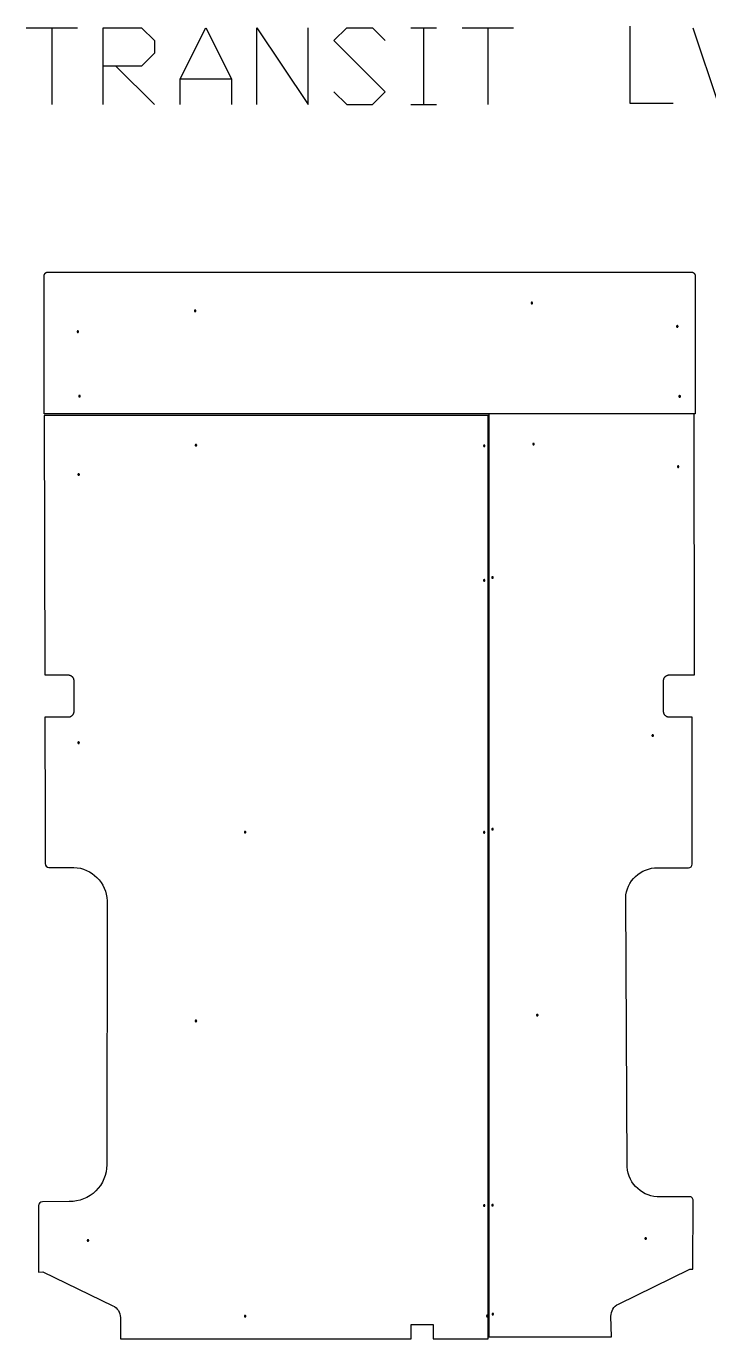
# Model space of a CAD drawing. Extents: x 111 to 5567, y 0 to 6052.
# Drawn here: x 1977 to 3780, y 2113 to 5580 of the extents above; entities that cross this region are included whole.
import ezdxf

# ---------------------------------------------------------------- set-up
doc = ezdxf.new("R2010")
doc.units = 0
doc.layers.add('Default_Layer', color=1, linetype='CONTINUOUS')

msp = doc.modelspace()

# ---------------------------------------------------------------- linework, layer by layer
at = {"layer": 'Default_Layer'}
for points in [[(1976.8, 5576.5), (2112.3, 5576.5)], [(2044.5, 5576.5), (2044.5, 5373.3)], [(2180, 5373.3), (2180, 5576.5), (2281.6, 5576.5), (2315.5, 5542.6), (2315.5, 5508.8), (2281.6, 5474.9), (2180, 5474.9)], [(2383.2, 5373.3), (2383.2, 5441), (2450.9, 5576.5), (2518.7, 5441), (2518.7, 5373.3)], [(2586.4, 5373.3), (2586.4, 5576.5), (2721.9, 5373.3), (2721.9, 5576.5)], [(2789.6, 5407.2), (2823.5, 5373.3), (2891.2, 5373.3), (2925.1, 5407.2), (2789.6, 5542.6), (2823.5, 5576.5), (2891.2, 5576.5), (2925.1, 5542.6)], [(2992.8, 5576.5), (3060.5, 5576.5)], [(3026.7, 5576.5), (3026.7, 5373.3)], [(3128.3, 5576.5), (3263.7, 5576.5)], [(3196, 5576.5), (3196, 5373.3)], [(3571.4, 5580.3), (3571.4, 5377.1), (3685.7, 5377.1)], [(3737.9, 5576.5), (3805.6, 5373.3), (3839.5, 5474.9), (3873.3, 5373.3), (3941.1, 5576.5)], [(2213.9, 5474.9), (2315.5, 5373.3)], [(2383.2, 5441), (2518.7, 5441)], [(2992.8, 5373.3), (3060.5, 5373.3)]]:
    msp.add_lwpolyline(points, dxfattribs=at)
for points in [[(2024.1, 4556.2), (2024.1, 4920.8), (2024.1, 4921.3), (2024.1, 4921.8), (2024.2, 4922.3), (2024.3, 4922.8), (2024.4, 4923.3), (2024.5, 4923.8), (2024.7, 4924.2), (2024.8, 4924.7), (2025, 4925.1), (2025.3, 4925.6), (2025.5, 4926), (2025.8, 4926.4), (2026, 4926.8), (2026.3, 4927.1), (2026.7, 4927.5), (2027, 4927.9), (2027.3, 4928.2), (2027.7, 4928.5), (2028.1, 4928.8), (2028.5, 4929.1), (2028.9, 4929.3), (2029.3, 4929.6), (2029.7, 4929.8), (2030.2, 4930), (2030.6, 4930.2), (2031.1, 4930.3), (2031.6, 4930.5), (2032, 4930.6), (2032.5, 4930.7), (2033, 4930.7), (2033.5, 4930.8), (2034.1, 4930.8), (3734.1, 4930.8), (3734.6, 4930.8), (3735.1, 4930.7), (3735.6, 4930.7), (3736.1, 4930.6), (3736.6, 4930.5), (3737, 4930.3), (3737.5, 4930.2), (3738, 4930), (3738.4, 4929.8), (3738.8, 4929.6), (3739.2, 4929.3), (3739.6, 4929.1), (3740, 4928.8), (3740.4, 4928.5), (3740.8, 4928.2), (3741.1, 4927.9), (3741.5, 4927.5), (3741.8, 4927.1), (3742.1, 4926.8), (3742.4, 4926.4), (3742.6, 4926), (3742.9, 4925.6), (3743.1, 4925.1), (3743.3, 4924.7), (3743.5, 4924.2), (3743.6, 4923.8), (3743.7, 4923.3), (3743.9, 4922.8), (3743.9, 4922.3), (3744, 4921.8), (3744, 4921.3), (3744.1, 4920.8), (3744.1, 4556.2), (2024.1, 4556.2)], [(2421.1, 4828.4), (2421.1, 4828.2), (2421.1, 4828), (2421.2, 4827.8), (2421.3, 4827.6), (2421.3, 4827.5), (2421.4, 4827.3), (2421.6, 4827.1), (2421.7, 4827), (2421.8, 4826.9), (2422, 4826.8), (2422.1, 4826.7), (2422.3, 4826.6), (2422.5, 4826.5), (2422.7, 4826.5), (2422.9, 4826.4), (2423.1, 4826.4), (2423.3, 4826.4), (2423.5, 4826.5), (2423.7, 4826.5), (2423.9, 4826.6), (2424.1, 4826.7), (2424.2, 4826.8), (2424.4, 4826.9), (2424.5, 4827), (2424.6, 4827.1), (2424.8, 4827.3), (2424.9, 4827.5), (2424.9, 4827.6), (2425, 4827.8), (2425.1, 4828), (2425.1, 4828.2), (2425.1, 4828.4), (2425.1, 4828.6), (2425.1, 4828.8), (2425, 4829), (2424.9, 4829.2), (2424.9, 4829.4), (2424.8, 4829.5), (2424.6, 4829.7), (2424.5, 4829.8), (2424.4, 4830), (2424.2, 4830.1), (2424.1, 4830.2), (2423.9, 4830.3), (2423.7, 4830.3), (2423.5, 4830.4), (2423.3, 4830.4), (2423.1, 4830.4), (2422.9, 4830.4), (2422.7, 4830.4), (2422.5, 4830.3), (2422.3, 4830.3), (2422.1, 4830.2), (2422, 4830.1), (2421.8, 4830), (2421.7, 4829.8), (2421.6, 4829.7), (2421.4, 4829.5), (2421.3, 4829.4), (2421.3, 4829.2), (2421.2, 4829), (2421.1, 4828.8), (2421.1, 4828.6), (2421.1, 4828.4)], [(3310.7, 4849.1), (3310.8, 4848.9), (3310.8, 4848.7), (3310.8, 4848.5), (3310.9, 4848.3), (3311, 4848.1), (3311.1, 4848), (3311.2, 4847.8), (3311.3, 4847.7), (3311.5, 4847.5), (3311.6, 4847.4), (3311.8, 4847.3), (3312, 4847.2), (3312.1, 4847.2), (3312.3, 4847.1), (3312.5, 4847.1), (3312.7, 4847.1), (3312.9, 4847.1), (3313.1, 4847.1), (3313.3, 4847.2), (3313.5, 4847.2), (3313.7, 4847.3), (3313.9, 4847.4), (3314, 4847.5), (3314.2, 4847.7), (3314.3, 4847.8), (3314.4, 4848), (3314.5, 4848.1), (3314.6, 4848.3), (3314.7, 4848.5), (3314.7, 4848.7), (3314.7, 4848.9), (3314.7, 4849.1), (3314.7, 4849.3), (3314.7, 4849.5), (3314.7, 4849.7), (3314.6, 4849.9), (3314.5, 4850), (3314.4, 4850.2), (3314.3, 4850.4), (3314.2, 4850.5), (3314, 4850.6), (3313.9, 4850.7), (3313.7, 4850.8), (3313.5, 4850.9), (3313.3, 4851), (3313.1, 4851), (3312.9, 4851.1), (3312.7, 4851.1), (3312.5, 4851.1), (3312.3, 4851), (3312.1, 4851), (3312, 4850.9), (3311.8, 4850.8), (3311.6, 4850.7), (3311.5, 4850.6), (3311.3, 4850.5), (3311.2, 4850.4), (3311.1, 4850.2), (3311, 4850), (3310.9, 4849.9), (3310.8, 4849.7), (3310.8, 4849.5), (3310.8, 4849.3), (3310.7, 4849.1)], [(3694.9, 4787.3), (3694.9, 4787.1), (3694.9, 4786.9), (3695, 4786.8), (3695.1, 4786.6), (3695.1, 4786.4), (3695.2, 4786.2), (3695.4, 4786.1), (3695.5, 4785.9), (3695.6, 4785.8), (3695.8, 4785.7), (3695.9, 4785.6), (3696.1, 4785.5), (3696.3, 4785.4), (3696.5, 4785.4), (3696.7, 4785.4), (3696.9, 4785.3), (3697.1, 4785.4), (3697.3, 4785.4), (3697.5, 4785.4), (3697.7, 4785.5), (3697.9, 4785.6), (3698, 4785.7), (3698.2, 4785.8), (3698.3, 4785.9), (3698.4, 4786.1), (3698.6, 4786.2), (3698.7, 4786.4), (3698.7, 4786.6), (3698.8, 4786.8), (3698.9, 4786.9), (3698.9, 4787.1), (3698.9, 4787.3), (3698.9, 4787.5), (3698.9, 4787.7), (3698.8, 4787.9), (3698.7, 4788.1), (3698.7, 4788.3), (3698.6, 4788.5), (3698.4, 4788.6), (3698.3, 4788.8), (3698.2, 4788.9), (3698, 4789), (3697.9, 4789.1), (3697.7, 4789.2), (3697.5, 4789.3), (3697.3, 4789.3), (3697.1, 4789.3), (3696.9, 4789.3), (3696.7, 4789.3), (3696.5, 4789.3), (3696.3, 4789.3), (3696.1, 4789.2), (3695.9, 4789.1), (3695.8, 4789), (3695.6, 4788.9), (3695.5, 4788.8), (3695.4, 4788.6), (3695.2, 4788.5), (3695.1, 4788.3), (3695.1, 4788.1), (3695, 4787.9), (3694.9, 4787.7), (3694.9, 4787.5), (3694.9, 4787.3)], [(2111.1, 4773.4), (2111.1, 4773.2), (2111.1, 4773), (2111.2, 4772.8), (2111.3, 4772.6), (2111.3, 4772.5), (2111.4, 4772.3), (2111.6, 4772.1), (2111.7, 4772), (2111.8, 4771.9), (2112, 4771.8), (2112.1, 4771.7), (2112.3, 4771.6), (2112.5, 4771.5), (2112.7, 4771.5), (2112.9, 4771.4), (2113.1, 4771.4), (2113.3, 4771.4), (2113.5, 4771.5), (2113.7, 4771.5), (2113.9, 4771.6), (2114.1, 4771.7), (2114.2, 4771.8), (2114.4, 4771.9), (2114.5, 4772), (2114.6, 4772.1), (2114.8, 4772.3), (2114.9, 4772.5), (2114.9, 4772.6), (2115, 4772.8), (2115.1, 4773), (2115.1, 4773.2), (2115.1, 4773.4), (2115.1, 4773.6), (2115.1, 4773.8), (2115, 4774), (2114.9, 4774.2), (2114.9, 4774.4), (2114.8, 4774.5), (2114.6, 4774.7), (2114.5, 4774.8), (2114.4, 4775), (2114.2, 4775.1), (2114.1, 4775.2), (2113.9, 4775.3), (2113.7, 4775.3), (2113.5, 4775.4), (2113.3, 4775.4), (2113.1, 4775.4), (2112.9, 4775.4), (2112.7, 4775.4), (2112.5, 4775.3), (2112.3, 4775.3), (2112.1, 4775.2), (2112, 4775.1), (2111.8, 4775), (2111.7, 4774.8), (2111.6, 4774.7), (2111.4, 4774.5), (2111.3, 4774.4), (2111.3, 4774.2), (2111.2, 4774), (2111.1, 4773.8), (2111.1, 4773.6), (2111.1, 4773.4)], [(2115.5, 4603), (2115.5, 4602.8), (2115.5, 4602.6), (2115.6, 4602.4), (2115.7, 4602.2), (2115.7, 4602.1), (2115.8, 4601.9), (2116, 4601.8), (2116.1, 4601.6), (2116.2, 4601.5), (2116.4, 4601.4), (2116.5, 4601.3), (2116.7, 4601.2), (2116.9, 4601.1), (2117.1, 4601.1), (2117.3, 4601), (2117.5, 4601), (2117.7, 4601), (2117.9, 4601.1), (2118.1, 4601.1), (2118.3, 4601.2), (2118.5, 4601.3), (2118.6, 4601.4), (2118.8, 4601.5), (2118.9, 4601.6), (2119, 4601.8), (2119.2, 4601.9), (2119.3, 4602.1), (2119.3, 4602.2), (2119.4, 4602.4), (2119.5, 4602.6), (2119.5, 4602.8), (2119.5, 4603), (2119.5, 4603.2), (2119.5, 4603.4), (2119.4, 4603.6), (2119.3, 4603.8), (2119.3, 4604), (2119.2, 4604.1), (2119, 4604.3), (2118.9, 4604.4), (2118.8, 4604.6), (2118.6, 4604.7), (2118.5, 4604.8), (2118.3, 4604.9), (2118.1, 4604.9), (2117.9, 4605), (2117.7, 4605), (2117.5, 4605), (2117.3, 4605), (2117.1, 4605), (2116.9, 4604.9), (2116.7, 4604.9), (2116.5, 4604.8), (2116.4, 4604.7), (2116.2, 4604.6), (2116.1, 4604.4), (2116, 4604.3), (2115.8, 4604.1), (2115.7, 4604), (2115.7, 4603.8), (2115.6, 4603.6), (2115.5, 4603.4), (2115.5, 4603.2), (2115.5, 4603)], [(3701.1, 4602.5), (3701.1, 4602.3), (3701.1, 4602.1), (3701.2, 4601.9), (3701.3, 4601.7), (3701.3, 4601.5), (3701.4, 4601.4), (3701.6, 4601.2), (3701.7, 4601.1), (3701.8, 4601), (3702, 4600.8), (3702.2, 4600.7), (3702.3, 4600.7), (3702.5, 4600.6), (3702.7, 4600.5), (3702.9, 4600.5), (3703.1, 4600.5), (3703.3, 4600.5), (3703.5, 4600.5), (3703.7, 4600.6), (3703.9, 4600.7), (3704.1, 4600.7), (3704.2, 4600.8), (3704.4, 4601), (3704.5, 4601.1), (3704.6, 4601.2), (3704.8, 4601.4), (3704.9, 4601.5), (3704.9, 4601.7), (3705, 4601.9), (3705.1, 4602.1), (3705.1, 4602.3), (3705.1, 4602.5), (3705.1, 4602.7), (3705.1, 4602.9), (3705, 4603.1), (3704.9, 4603.3), (3704.9, 4603.5), (3704.8, 4603.6), (3704.6, 4603.8), (3704.5, 4603.9), (3704.4, 4604), (3704.2, 4604.2), (3704.1, 4604.3), (3703.9, 4604.3), (3703.7, 4604.4), (3703.5, 4604.5), (3703.3, 4604.5), (3703.1, 4604.5), (3702.9, 4604.5), (3702.7, 4604.5), (3702.5, 4604.4), (3702.3, 4604.3), (3702.2, 4604.3), (3702, 4604.2), (3701.8, 4604), (3701.7, 4603.9), (3701.6, 4603.8), (3701.4, 4603.6), (3701.3, 4603.5), (3701.3, 4603.3), (3701.2, 4603.1), (3701.1, 4602.9), (3701.1, 4602.7), (3701.1, 4602.5)], [(2423.1, 4473.5), (2423.1, 4473.3), (2423.1, 4473.1), (2423.2, 4472.9), (2423.3, 4472.7), (2423.3, 4472.5), (2423.4, 4472.4), (2423.6, 4472.2), (2423.7, 4472.1), (2423.8, 4471.9), (2424, 4471.8), (2424.1, 4471.7), (2424.3, 4471.6), (2424.5, 4471.6), (2424.7, 4471.5), (2424.9, 4471.5), (2425.1, 4471.5), (2425.3, 4471.5), (2425.5, 4471.5), (2425.7, 4471.6), (2425.9, 4471.6), (2426.1, 4471.7), (2426.2, 4471.8), (2426.4, 4471.9), (2426.5, 4472.1), (2426.6, 4472.2), (2426.8, 4472.4), (2426.9, 4472.5), (2426.9, 4472.7), (2427, 4472.9), (2427.1, 4473.1), (2427.1, 4473.3), (2427.1, 4473.5), (2427.1, 4473.7), (2427.1, 4473.9), (2427, 4474.1), (2426.9, 4474.3), (2426.9, 4474.4), (2426.8, 4474.6), (2426.6, 4474.8), (2426.5, 4474.9), (2426.4, 4475), (2426.2, 4475.1), (2426.1, 4475.2), (2425.9, 4475.3), (2425.7, 4475.4), (2425.5, 4475.4), (2425.3, 4475.5), (2425.1, 4475.5), (2424.9, 4475.5), (2424.7, 4475.4), (2424.5, 4475.4), (2424.3, 4475.3), (2424.1, 4475.2), (2424, 4475.1), (2423.8, 4475), (2423.7, 4474.9), (2423.6, 4474.8), (2423.4, 4474.6), (2423.3, 4474.4), (2423.3, 4474.3), (2423.2, 4474.1), (2423.1, 4473.9), (2423.1, 4473.7), (2423.1, 4473.5)], [(3186.8, 4469.8), (3187, 4469.8), (3187.2, 4469.8), (3187.4, 4469.9), (3187.6, 4470), (3187.8, 4470), (3187.9, 4470.1), (3188.1, 4470.3), (3188.2, 4470.4), (3188.4, 4470.5), (3188.5, 4470.7), (3188.6, 4470.9), (3188.7, 4471), (3188.7, 4471.2), (3188.8, 4471.4), (3188.8, 4471.6), (3188.8, 4471.8), (3188.8, 4472), (3188.8, 4472.2), (3188.7, 4472.4), (3188.7, 4472.6), (3188.6, 4472.8), (3188.5, 4472.9), (3188.4, 4473.1), (3188.2, 4473.2), (3188.1, 4473.3), (3187.9, 4473.5), (3187.8, 4473.6), (3187.6, 4473.6), (3187.4, 4473.7), (3187.2, 4473.8), (3187, 4473.8), (3186.8, 4473.8), (3186.6, 4473.8), (3186.4, 4473.8), (3186.2, 4473.7), (3186, 4473.6), (3185.9, 4473.6), (3185.7, 4473.5), (3185.5, 4473.3), (3185.4, 4473.2), (3185.3, 4473.1), (3185.2, 4472.9), (3185.1, 4472.8), (3185, 4472.6), (3184.9, 4472.4), (3184.8, 4472.2), (3184.8, 4472), (3184.8, 4471.8), (3184.8, 4471.6), (3184.8, 4471.4), (3184.9, 4471.2), (3185, 4471), (3185.1, 4470.9), (3185.2, 4470.7), (3185.3, 4470.5), (3185.4, 4470.4), (3185.5, 4470.3), (3185.7, 4470.1), (3185.9, 4470), (3186, 4470), (3186.2, 4469.9), (3186.4, 4469.8), (3186.6, 4469.8), (3186.8, 4469.8)], [(3315, 4476.5), (3315, 4476.3), (3315, 4476.1), (3315.1, 4475.9), (3315.1, 4475.7), (3315.2, 4475.5), (3315.3, 4475.3), (3315.4, 4475.2), (3315.6, 4475), (3315.7, 4474.9), (3315.9, 4474.8), (3316, 4474.7), (3316.2, 4474.6), (3316.4, 4474.5), (3316.6, 4474.5), (3316.8, 4474.5), (3317, 4474.5), (3317.2, 4474.5), (3317.4, 4474.5), (3317.6, 4474.5), (3317.8, 4474.6), (3317.9, 4474.7), (3318.1, 4474.8), (3318.3, 4474.9), (3318.4, 4475), (3318.5, 4475.2), (3318.6, 4475.3), (3318.7, 4475.5), (3318.8, 4475.7), (3318.9, 4475.9), (3319, 4476.1), (3319, 4476.3), (3319, 4476.5), (3319, 4476.7), (3319, 4476.9), (3318.9, 4477.1), (3318.8, 4477.2), (3318.7, 4477.4), (3318.6, 4477.6), (3318.5, 4477.7), (3318.4, 4477.9), (3318.3, 4478), (3318.1, 4478.1), (3317.9, 4478.2), (3317.8, 4478.3), (3317.6, 4478.4), (3317.4, 4478.4), (3317.2, 4478.4), (3317, 4478.5), (3316.8, 4478.4), (3316.6, 4478.4), (3316.4, 4478.4), (3316.2, 4478.3), (3316, 4478.2), (3315.9, 4478.1), (3315.7, 4478), (3315.6, 4477.9), (3315.4, 4477.7), (3315.3, 4477.6), (3315.2, 4477.4), (3315.1, 4477.2), (3315.1, 4477.1), (3315, 4476.9), (3315, 4476.7), (3315, 4476.5)], [(3699.1, 4414.7), (3699.4, 4414.7), (3699.6, 4414.8), (3699.7, 4414.8), (3699.9, 4414.9), (3700.1, 4415), (3700.3, 4415.1), (3700.4, 4415.2), (3700.6, 4415.3), (3700.7, 4415.5), (3700.8, 4415.6), (3700.9, 4415.8), (3701, 4415.9), (3701.1, 4416.1), (3701.1, 4416.3), (3701.1, 4416.5), (3701.1, 4416.7), (3701.1, 4416.9), (3701.1, 4417.1), (3701.1, 4417.3), (3701, 4417.5), (3700.9, 4417.7), (3700.8, 4417.8), (3700.7, 4418), (3700.6, 4418.1), (3700.4, 4418.3), (3700.3, 4418.4), (3700.1, 4418.5), (3699.9, 4418.6), (3699.7, 4418.6), (3699.6, 4418.7), (3699.4, 4418.7), (3699.1, 4418.7), (3698.9, 4418.7), (3698.7, 4418.7), (3698.6, 4418.6), (3698.4, 4418.6), (3698.2, 4418.5), (3698, 4418.4), (3697.9, 4418.3), (3697.7, 4418.1), (3697.6, 4418), (3697.5, 4417.8), (3697.4, 4417.7), (3697.3, 4417.5), (3697.2, 4417.3), (3697.2, 4417.1), (3697.2, 4416.9), (3697.1, 4416.7), (3697.2, 4416.5), (3697.2, 4416.3), (3697.2, 4416.1), (3697.3, 4415.9), (3697.4, 4415.8), (3697.5, 4415.6), (3697.6, 4415.5), (3697.7, 4415.3), (3697.9, 4415.2), (3698, 4415.1), (3698.2, 4415), (3698.4, 4414.9), (3698.6, 4414.8), (3698.7, 4414.8), (3698.9, 4414.7), (3699.1, 4414.7)], [(2113.1, 4396), (2113.1, 4395.8), (2113.1, 4395.6), (2113.2, 4395.4), (2113.3, 4395.2), (2113.3, 4395.1), (2113.4, 4394.9), (2113.6, 4394.8), (2113.7, 4394.6), (2113.8, 4394.5), (2114, 4394.4), (2114.1, 4394.3), (2114.3, 4394.2), (2114.5, 4394.1), (2114.7, 4394.1), (2114.9, 4394), (2115.1, 4394), (2115.3, 4394), (2115.5, 4394.1), (2115.7, 4394.1), (2115.9, 4394.2), (2116.1, 4394.3), (2116.2, 4394.4), (2116.4, 4394.5), (2116.5, 4394.6), (2116.6, 4394.8), (2116.8, 4394.9), (2116.9, 4395.1), (2116.9, 4395.2), (2117, 4395.4), (2117.1, 4395.6), (2117.1, 4395.8), (2117.1, 4396), (2117.1, 4396.2), (2117.1, 4396.4), (2117, 4396.6), (2116.9, 4396.8), (2116.9, 4397), (2116.8, 4397.1), (2116.6, 4397.3), (2116.5, 4397.4), (2116.4, 4397.6), (2116.2, 4397.7), (2116.1, 4397.8), (2115.9, 4397.9), (2115.7, 4397.9), (2115.5, 4398), (2115.3, 4398), (2115.1, 4398), (2114.9, 4398), (2114.7, 4398), (2114.5, 4397.9), (2114.3, 4397.9), (2114.1, 4397.8), (2114, 4397.7), (2113.8, 4397.6), (2113.7, 4397.4), (2113.6, 4397.3), (2113.4, 4397.1), (2113.3, 4397), (2113.3, 4396.8), (2113.2, 4396.6), (2113.1, 4396.4), (2113.1, 4396.2), (2113.1, 4396)], [(3184.8, 4116.3), (3184.8, 4116.1), (3184.8, 4115.9), (3184.9, 4115.7), (3185, 4115.5), (3185, 4115.4), (3185.1, 4115.2), (3185.3, 4115), (3185.4, 4114.9), (3185.5, 4114.8), (3185.7, 4114.7), (3185.8, 4114.6), (3186, 4114.5), (3186.2, 4114.4), (3186.4, 4114.4), (3186.6, 4114.3), (3186.8, 4114.3), (3187, 4114.3), (3187.2, 4114.4), (3187.4, 4114.4), (3187.6, 4114.5), (3187.8, 4114.6), (3187.9, 4114.7), (3188.1, 4114.8), (3188.2, 4114.9), (3188.3, 4115), (3188.5, 4115.2), (3188.6, 4115.4), (3188.6, 4115.5), (3188.7, 4115.7), (3188.8, 4115.9), (3188.8, 4116.1), (3188.8, 4116.3), (3188.8, 4116.5), (3188.8, 4116.7), (3188.7, 4116.9), (3188.6, 4117.1), (3188.6, 4117.3), (3188.5, 4117.4), (3188.3, 4117.6), (3188.2, 4117.7), (3188.1, 4117.9), (3187.9, 4118), (3187.8, 4118.1), (3187.6, 4118.2), (3187.4, 4118.2), (3187.2, 4118.3), (3187, 4118.3), (3186.8, 4118.3), (3186.6, 4118.3), (3186.4, 4118.3), (3186.2, 4118.2), (3186, 4118.2), (3185.8, 4118.1), (3185.7, 4118), (3185.5, 4117.9), (3185.4, 4117.7), (3185.3, 4117.6), (3185.1, 4117.4), (3185, 4117.3), (3185, 4117.1), (3184.9, 4116.9), (3184.8, 4116.7), (3184.8, 4116.5), (3184.8, 4116.3)], [(3206.7, 4124), (3206.7, 4123.8), (3206.7, 4123.6), (3206.8, 4123.4), (3206.8, 4123.2), (3206.9, 4123.1), (3207, 4122.9), (3207.1, 4122.7), (3207.3, 4122.6), (3207.4, 4122.5), (3207.6, 4122.4), (3207.7, 4122.3), (3207.9, 4122.2), (3208.1, 4122.1), (3208.3, 4122.1), (3208.5, 4122), (3208.7, 4122), (3208.9, 4122), (3209.1, 4122.1), (3209.3, 4122.1), (3209.5, 4122.2), (3209.6, 4122.3), (3209.8, 4122.4), (3210, 4122.5), (3210.1, 4122.6), (3210.2, 4122.7), (3210.3, 4122.9), (3210.4, 4123.1), (3210.5, 4123.2), (3210.6, 4123.4), (3210.6, 4123.6), (3210.7, 4123.8), (3210.7, 4124), (3210.7, 4124.2), (3210.6, 4124.4), (3210.6, 4124.6), (3210.5, 4124.8), (3210.4, 4125), (3210.3, 4125.1), (3210.2, 4125.3), (3210.1, 4125.4), (3210, 4125.6), (3209.8, 4125.7), (3209.6, 4125.8), (3209.5, 4125.9), (3209.3, 4125.9), (3209.1, 4126), (3208.9, 4126), (3208.7, 4126), (3208.5, 4126), (3208.3, 4126), (3208.1, 4125.9), (3207.9, 4125.9), (3207.7, 4125.8), (3207.6, 4125.7), (3207.4, 4125.6), (3207.3, 4125.4), (3207.1, 4125.3), (3207, 4125.1), (3206.9, 4125), (3206.8, 4124.8), (3206.8, 4124.6), (3206.7, 4124.4), (3206.7, 4124.2), (3206.7, 4124)], [(2113.1, 3687.5), (2113.1, 3687.2), (2113.1, 3687), (2113.2, 3686.9), (2113.3, 3686.7), (2113.3, 3686.5), (2113.4, 3686.3), (2113.6, 3686.2), (2113.7, 3686), (2113.8, 3685.9), (2114, 3685.8), (2114.1, 3685.7), (2114.3, 3685.6), (2114.5, 3685.5), (2114.7, 3685.5), (2114.9, 3685.5), (2115.1, 3685.5), (2115.3, 3685.5), (2115.5, 3685.5), (2115.7, 3685.5), (2115.9, 3685.6), (2116.1, 3685.7), (2116.2, 3685.8), (2116.4, 3685.9), (2116.5, 3686), (2116.6, 3686.2), (2116.8, 3686.3), (2116.9, 3686.5), (2116.9, 3686.7), (2117, 3686.9), (2117.1, 3687), (2117.1, 3687.2), (2117.1, 3687.5), (2117.1, 3687.7), (2117.1, 3687.9), (2117, 3688), (2116.9, 3688.2), (2116.9, 3688.4), (2116.8, 3688.6), (2116.6, 3688.7), (2116.5, 3688.9), (2116.4, 3689), (2116.2, 3689.1), (2116.1, 3689.2), (2115.9, 3689.3), (2115.7, 3689.4), (2115.5, 3689.4), (2115.3, 3689.4), (2115.1, 3689.5), (2114.9, 3689.4), (2114.7, 3689.4), (2114.5, 3689.4), (2114.3, 3689.3), (2114.1, 3689.2), (2114, 3689.1), (2113.8, 3689), (2113.7, 3688.9), (2113.6, 3688.7), (2113.4, 3688.6), (2113.3, 3688.4), (2113.3, 3688.2), (2113.2, 3688), (2113.1, 3687.9), (2113.1, 3687.7), (2113.1, 3687.5)], [(3630, 3706.5), (3630, 3706.3), (3630, 3706.1), (3630.1, 3705.9), (3630.1, 3705.7), (3630.2, 3705.5), (3630.3, 3705.3), (3630.4, 3705.2), (3630.6, 3705), (3630.7, 3704.9), (3630.9, 3704.8), (3631, 3704.7), (3631.2, 3704.6), (3631.4, 3704.5), (3631.6, 3704.5), (3631.8, 3704.5), (3632, 3704.5), (3632.2, 3704.5), (3632.4, 3704.5), (3632.6, 3704.5), (3632.8, 3704.6), (3632.9, 3704.7), (3633.1, 3704.8), (3633.3, 3704.9), (3633.4, 3705), (3633.5, 3705.2), (3633.6, 3705.3), (3633.7, 3705.5), (3633.8, 3705.7), (3633.9, 3705.9), (3634, 3706.1), (3634, 3706.3), (3634, 3706.5), (3634, 3706.7), (3634, 3706.9), (3633.9, 3707.1), (3633.8, 3707.2), (3633.7, 3707.4), (3633.6, 3707.6), (3633.5, 3707.7), (3633.4, 3707.9), (3633.3, 3708), (3633.1, 3708.1), (3632.9, 3708.2), (3632.8, 3708.3), (3632.6, 3708.4), (3632.4, 3708.4), (3632.2, 3708.4), (3632, 3708.5), (3631.8, 3708.4), (3631.6, 3708.4), (3631.4, 3708.4), (3631.2, 3708.3), (3631, 3708.2), (3630.9, 3708.1), (3630.7, 3708), (3630.6, 3707.9), (3630.4, 3707.7), (3630.3, 3707.6), (3630.2, 3707.4), (3630.1, 3707.2), (3630.1, 3707.1), (3630, 3706.9), (3630, 3706.7), (3630, 3706.5)], [(2553, 3451.1), (2553, 3450.9), (2553.1, 3450.7), (2553.1, 3450.5), (2553.2, 3450.3), (2553.3, 3450.2), (2553.4, 3450), (2553.5, 3449.9), (2553.6, 3449.7), (2553.7, 3449.6), (2553.9, 3449.5), (2554.1, 3449.4), (2554.2, 3449.3), (2554.4, 3449.2), (2554.6, 3449.2), (2554.8, 3449.1), (2555, 3449.1), (2555.2, 3449.1), (2555.4, 3449.2), (2555.6, 3449.2), (2555.8, 3449.3), (2556, 3449.4), (2556.1, 3449.5), (2556.3, 3449.6), (2556.4, 3449.7), (2556.6, 3449.9), (2556.7, 3450), (2556.8, 3450.2), (2556.9, 3450.3), (2556.9, 3450.5), (2557, 3450.7), (2557, 3450.9), (2557, 3451.1), (2557, 3451.3), (2557, 3451.5), (2556.9, 3451.7), (2556.9, 3451.9), (2556.8, 3452.1), (2556.7, 3452.2), (2556.6, 3452.4), (2556.4, 3452.5), (2556.3, 3452.7), (2556.1, 3452.8), (2556, 3452.9), (2555.8, 3453), (2555.6, 3453), (2555.4, 3453.1), (2555.2, 3453.1), (2555, 3453.1), (2554.8, 3453.1), (2554.6, 3453.1), (2554.4, 3453), (2554.2, 3453), (2554.1, 3452.9), (2553.9, 3452.8), (2553.7, 3452.7), (2553.6, 3452.5), (2553.5, 3452.4), (2553.4, 3452.2), (2553.3, 3452.1), (2553.2, 3451.9), (2553.1, 3451.7), (2553.1, 3451.5), (2553, 3451.3), (2553, 3451.1)], [(3184.8, 3450.8), (3184.8, 3450.6), (3184.8, 3450.4), (3184.9, 3450.2), (3185, 3450), (3185, 3449.8), (3185.1, 3449.6), (3185.3, 3449.5), (3185.4, 3449.3), (3185.5, 3449.2), (3185.7, 3449.1), (3185.8, 3449), (3186, 3448.9), (3186.2, 3448.8), (3186.4, 3448.8), (3186.6, 3448.8), (3186.8, 3448.8), (3187, 3448.8), (3187.2, 3448.8), (3187.4, 3448.8), (3187.6, 3448.9), (3187.8, 3449), (3187.9, 3449.1), (3188.1, 3449.2), (3188.2, 3449.3), (3188.3, 3449.5), (3188.5, 3449.6), (3188.6, 3449.8), (3188.6, 3450), (3188.7, 3450.2), (3188.8, 3450.4), (3188.8, 3450.6), (3188.8, 3450.8), (3188.8, 3451), (3188.8, 3451.2), (3188.7, 3451.4), (3188.6, 3451.5), (3188.6, 3451.7), (3188.5, 3451.9), (3188.3, 3452), (3188.2, 3452.2), (3188.1, 3452.3), (3187.9, 3452.4), (3187.8, 3452.5), (3187.6, 3452.6), (3187.4, 3452.7), (3187.2, 3452.7), (3187, 3452.7), (3186.8, 3452.8), (3186.6, 3452.7), (3186.4, 3452.7), (3186.2, 3452.7), (3186, 3452.6), (3185.8, 3452.5), (3185.7, 3452.4), (3185.5, 3452.3), (3185.4, 3452.2), (3185.3, 3452), (3185.1, 3451.9), (3185, 3451.7), (3185, 3451.5), (3184.9, 3451.4), (3184.8, 3451.2), (3184.8, 3451), (3184.8, 3450.8)], [(3206.7, 3459), (3206.7, 3458.8), (3206.7, 3458.6), (3206.8, 3458.4), (3206.8, 3458.2), (3206.9, 3458.1), (3207, 3457.9), (3207.1, 3457.7), (3207.3, 3457.6), (3207.4, 3457.5), (3207.6, 3457.4), (3207.7, 3457.3), (3207.9, 3457.2), (3208.1, 3457.1), (3208.3, 3457.1), (3208.5, 3457), (3208.7, 3457), (3208.9, 3457), (3209.1, 3457.1), (3209.3, 3457.1), (3209.5, 3457.2), (3209.6, 3457.3), (3209.8, 3457.4), (3210, 3457.5), (3210.1, 3457.6), (3210.2, 3457.7), (3210.3, 3457.9), (3210.4, 3458.1), (3210.5, 3458.2), (3210.6, 3458.4), (3210.6, 3458.6), (3210.7, 3458.8), (3210.7, 3459), (3210.7, 3459.2), (3210.6, 3459.4), (3210.6, 3459.6), (3210.5, 3459.8), (3210.4, 3460), (3210.3, 3460.1), (3210.2, 3460.3), (3210.1, 3460.4), (3210, 3460.6), (3209.8, 3460.7), (3209.6, 3460.8), (3209.5, 3460.9), (3209.3, 3460.9), (3209.1, 3461), (3208.9, 3461), (3208.7, 3461), (3208.5, 3461), (3208.3, 3461), (3208.1, 3460.9), (3207.9, 3460.9), (3207.7, 3460.8), (3207.6, 3460.7), (3207.4, 3460.6), (3207.3, 3460.4), (3207.1, 3460.3), (3207, 3460.1), (3206.9, 3460), (3206.8, 3459.8), (3206.8, 3459.6), (3206.7, 3459.4), (3206.7, 3459.2), (3206.7, 3459)], [(2423.1, 2952.5), (2423.1, 2952.2), (2423.1, 2952), (2423.2, 2951.9), (2423.3, 2951.7), (2423.3, 2951.5), (2423.4, 2951.3), (2423.6, 2951.2), (2423.7, 2951), (2423.8, 2950.9), (2424, 2950.8), (2424.1, 2950.7), (2424.3, 2950.6), (2424.5, 2950.5), (2424.7, 2950.5), (2424.9, 2950.5), (2425.1, 2950.5), (2425.3, 2950.5), (2425.5, 2950.5), (2425.7, 2950.5), (2425.9, 2950.6), (2426.1, 2950.7), (2426.2, 2950.8), (2426.4, 2950.9), (2426.5, 2951), (2426.6, 2951.2), (2426.8, 2951.3), (2426.9, 2951.5), (2426.9, 2951.7), (2427, 2951.9), (2427.1, 2952), (2427.1, 2952.2), (2427.1, 2952.5), (2427.1, 2952.7), (2427.1, 2952.9), (2427, 2953), (2426.9, 2953.2), (2426.9, 2953.4), (2426.8, 2953.6), (2426.6, 2953.7), (2426.5, 2953.9), (2426.4, 2954), (2426.2, 2954.1), (2426.1, 2954.2), (2425.9, 2954.3), (2425.7, 2954.4), (2425.5, 2954.4), (2425.3, 2954.4), (2425.1, 2954.5), (2424.9, 2954.4), (2424.7, 2954.4), (2424.5, 2954.4), (2424.3, 2954.3), (2424.1, 2954.2), (2424, 2954.1), (2423.8, 2954), (2423.7, 2953.9), (2423.6, 2953.7), (2423.4, 2953.6), (2423.3, 2953.4), (2423.3, 2953.2), (2423.2, 2953), (2423.1, 2952.9), (2423.1, 2952.7), (2423.1, 2952.5)], [(3325, 2967.9), (3325, 2967.7), (3325, 2967.5), (3325.1, 2967.3), (3325.1, 2967.1), (3325.2, 2966.9), (3325.3, 2966.8), (3325.4, 2966.6), (3325.6, 2966.5), (3325.7, 2966.3), (3325.9, 2966.2), (3326, 2966.1), (3326.2, 2966), (3326.4, 2966), (3326.6, 2965.9), (3326.8, 2965.9), (3327, 2965.9), (3327.2, 2965.9), (3327.4, 2965.9), (3327.6, 2966), (3327.8, 2966), (3327.9, 2966.1), (3328.1, 2966.2), (3328.3, 2966.3), (3328.4, 2966.5), (3328.5, 2966.6), (3328.6, 2966.8), (3328.7, 2966.9), (3328.8, 2967.1), (3328.9, 2967.3), (3329, 2967.5), (3329, 2967.7), (3329, 2967.9), (3329, 2968.1), (3329, 2968.3), (3328.9, 2968.5), (3328.8, 2968.7), (3328.7, 2968.8), (3328.6, 2969), (3328.5, 2969.2), (3328.4, 2969.3), (3328.3, 2969.4), (3328.1, 2969.5), (3327.9, 2969.6), (3327.8, 2969.7), (3327.6, 2969.8), (3327.4, 2969.8), (3327.2, 2969.9), (3327, 2969.9), (3326.8, 2969.9), (3326.6, 2969.8), (3326.4, 2969.8), (3326.2, 2969.7), (3326, 2969.6), (3325.9, 2969.5), (3325.7, 2969.4), (3325.6, 2969.3), (3325.4, 2969.2), (3325.3, 2969), (3325.2, 2968.8), (3325.1, 2968.7), (3325.1, 2968.5), (3325, 2968.3), (3325, 2968.1), (3325, 2967.9)], [(3184.8, 2464.7), (3184.8, 2464.5), (3184.8, 2464.3), (3184.9, 2464.1), (3185, 2463.9), (3185, 2463.8), (3185.1, 2463.6), (3185.3, 2463.4), (3185.4, 2463.3), (3185.5, 2463.2), (3185.7, 2463.1), (3185.8, 2463), (3186, 2462.9), (3186.2, 2462.8), (3186.4, 2462.8), (3186.6, 2462.7), (3186.8, 2462.7), (3187, 2462.7), (3187.2, 2462.8), (3187.4, 2462.8), (3187.6, 2462.9), (3187.8, 2463), (3187.9, 2463.1), (3188.1, 2463.2), (3188.2, 2463.3), (3188.3, 2463.4), (3188.5, 2463.6), (3188.6, 2463.8), (3188.6, 2463.9), (3188.7, 2464.1), (3188.8, 2464.3), (3188.8, 2464.5), (3188.8, 2464.7), (3188.8, 2464.9), (3188.8, 2465.1), (3188.7, 2465.3), (3188.6, 2465.5), (3188.6, 2465.7), (3188.5, 2465.8), (3188.3, 2466), (3188.2, 2466.1), (3188.1, 2466.3), (3187.9, 2466.4), (3187.8, 2466.5), (3187.6, 2466.6), (3187.4, 2466.6), (3187.2, 2466.7), (3187, 2466.7), (3186.8, 2466.7), (3186.6, 2466.7), (3186.4, 2466.7), (3186.2, 2466.6), (3186, 2466.6), (3185.8, 2466.5), (3185.7, 2466.4), (3185.5, 2466.3), (3185.4, 2466.1), (3185.3, 2466), (3185.1, 2465.8), (3185, 2465.7), (3185, 2465.5), (3184.9, 2465.3), (3184.8, 2465.1), (3184.8, 2464.9), (3184.8, 2464.7)], [(3206.7, 2465.6), (3206.7, 2465.4), (3206.7, 2465.2), (3206.8, 2465), (3206.8, 2464.8), (3206.9, 2464.7), (3207, 2464.5), (3207.1, 2464.3), (3207.3, 2464.2), (3207.4, 2464.1), (3207.6, 2464), (3207.7, 2463.9), (3207.9, 2463.8), (3208.1, 2463.7), (3208.3, 2463.7), (3208.5, 2463.6), (3208.7, 2463.6), (3208.9, 2463.6), (3209.1, 2463.7), (3209.3, 2463.7), (3209.5, 2463.8), (3209.6, 2463.9), (3209.8, 2464), (3210, 2464.1), (3210.1, 2464.2), (3210.2, 2464.3), (3210.3, 2464.5), (3210.4, 2464.7), (3210.5, 2464.8), (3210.6, 2465), (3210.6, 2465.2), (3210.7, 2465.4), (3210.7, 2465.6), (3210.7, 2465.8), (3210.6, 2466), (3210.6, 2466.2), (3210.5, 2466.4), (3210.4, 2466.6), (3210.3, 2466.7), (3210.2, 2466.9), (3210.1, 2467), (3210, 2467.2), (3209.8, 2467.3), (3209.6, 2467.4), (3209.5, 2467.5), (3209.3, 2467.5), (3209.1, 2467.6), (3208.9, 2467.6), (3208.7, 2467.6), (3208.5, 2467.6), (3208.3, 2467.6), (3208.1, 2467.5), (3207.9, 2467.5), (3207.7, 2467.4), (3207.6, 2467.3), (3207.4, 2467.2), (3207.3, 2467), (3207.1, 2466.9), (3207, 2466.7), (3206.9, 2466.6), (3206.8, 2466.4), (3206.8, 2466.2), (3206.7, 2466), (3206.7, 2465.8), (3206.7, 2465.6)], [(2137.8, 2372.5), (2137.8, 2372.2), (2137.9, 2372), (2137.9, 2371.9), (2138, 2371.7), (2138.1, 2371.5), (2138.2, 2371.3), (2138.3, 2371.2), (2138.4, 2371), (2138.5, 2370.9), (2138.7, 2370.8), (2138.9, 2370.7), (2139, 2370.6), (2139.2, 2370.5), (2139.4, 2370.5), (2139.6, 2370.5), (2139.8, 2370.5), (2140, 2370.5), (2140.2, 2370.5), (2140.4, 2370.5), (2140.6, 2370.6), (2140.8, 2370.7), (2140.9, 2370.8), (2141.1, 2370.9), (2141.2, 2371), (2141.4, 2371.2), (2141.5, 2371.3), (2141.6, 2371.5), (2141.7, 2371.7), (2141.7, 2371.9), (2141.8, 2372), (2141.8, 2372.2), (2141.8, 2372.5), (2141.8, 2372.7), (2141.8, 2372.9), (2141.7, 2373), (2141.7, 2373.2), (2141.6, 2373.4), (2141.5, 2373.6), (2141.4, 2373.7), (2141.2, 2373.9), (2141.1, 2374), (2140.9, 2374.1), (2140.8, 2374.2), (2140.6, 2374.3), (2140.4, 2374.4), (2140.2, 2374.4), (2140, 2374.4), (2139.8, 2374.5), (2139.6, 2374.4), (2139.4, 2374.4), (2139.2, 2374.4), (2139, 2374.3), (2138.9, 2374.2), (2138.7, 2374.1), (2138.5, 2374), (2138.4, 2373.9), (2138.3, 2373.7), (2138.2, 2373.6), (2138.1, 2373.4), (2138, 2373.2), (2137.9, 2373), (2137.9, 2372.9), (2137.8, 2372.7), (2137.8, 2372.5)], [(3611.3, 2377.9), (3611.3, 2377.7), (3611.4, 2377.5), (3611.4, 2377.3), (3611.5, 2377.1), (3611.6, 2376.9), (3611.7, 2376.8), (3611.8, 2376.6), (3611.9, 2376.5), (3612, 2376.3), (3612.2, 2376.2), (3612.4, 2376.1), (3612.5, 2376), (3612.7, 2376), (3612.9, 2375.9), (3613.1, 2375.9), (3613.3, 2375.9), (3613.5, 2375.9), (3613.7, 2375.9), (3613.9, 2376), (3614.1, 2376), (3614.3, 2376.1), (3614.4, 2376.2), (3614.6, 2376.3), (3614.7, 2376.5), (3614.9, 2376.6), (3615, 2376.8), (3615.1, 2376.9), (3615.2, 2377.1), (3615.2, 2377.3), (3615.3, 2377.5), (3615.3, 2377.7), (3615.3, 2377.9), (3615.3, 2378.1), (3615.3, 2378.3), (3615.2, 2378.5), (3615.2, 2378.7), (3615.1, 2378.8), (3615, 2379), (3614.9, 2379.2), (3614.7, 2379.3), (3614.6, 2379.4), (3614.4, 2379.5), (3614.3, 2379.6), (3614.1, 2379.7), (3613.9, 2379.8), (3613.7, 2379.8), (3613.5, 2379.9), (3613.3, 2379.9), (3613.1, 2379.9), (3612.9, 2379.8), (3612.7, 2379.8), (3612.5, 2379.7), (3612.4, 2379.6), (3612.2, 2379.5), (3612, 2379.4), (3611.9, 2379.3), (3611.8, 2379.2), (3611.7, 2379), (3611.6, 2378.8), (3611.5, 2378.7), (3611.4, 2378.5), (3611.4, 2378.3), (3611.3, 2378.1), (3611.3, 2377.9)], [(2553.1, 2172.5), (2553.1, 2172.2), (2553.1, 2172), (2553.2, 2171.9), (2553.3, 2171.7), (2553.3, 2171.5), (2553.4, 2171.3), (2553.6, 2171.2), (2553.7, 2171), (2553.8, 2170.9), (2554, 2170.8), (2554.2, 2170.7), (2554.3, 2170.6), (2554.5, 2170.5), (2554.7, 2170.5), (2554.9, 2170.5), (2555.1, 2170.5), (2555.3, 2170.5), (2555.5, 2170.5), (2555.7, 2170.5), (2555.9, 2170.6), (2556.1, 2170.7), (2556.2, 2170.8), (2556.4, 2170.9), (2556.5, 2171), (2556.6, 2171.2), (2556.8, 2171.3), (2556.9, 2171.5), (2556.9, 2171.7), (2557, 2171.9), (2557.1, 2172), (2557.1, 2172.2), (2557.1, 2172.5), (2557.1, 2172.7), (2557.1, 2172.9), (2557, 2173), (2556.9, 2173.2), (2556.9, 2173.4), (2556.8, 2173.6), (2556.6, 2173.7), (2556.5, 2173.9), (2556.4, 2174), (2556.2, 2174.1), (2556.1, 2174.2), (2555.9, 2174.3), (2555.7, 2174.4), (2555.5, 2174.4), (2555.3, 2174.4), (2555.1, 2174.5), (2554.9, 2174.4), (2554.7, 2174.4), (2554.5, 2174.4), (2554.3, 2174.3), (2554.2, 2174.2), (2554, 2174.1), (2553.8, 2174), (2553.7, 2173.9), (2553.6, 2173.7), (2553.4, 2173.6), (2553.3, 2173.4), (2553.3, 2173.2), (2553.2, 2173), (2553.1, 2172.9), (2553.1, 2172.7), (2553.1, 2172.5)], [(3192.8, 2173), (3192.8, 2172.8), (3192.8, 2172.6), (3192.9, 2172.4), (3192.9, 2172.2), (3193, 2172.1), (3193.1, 2171.9), (3193.2, 2171.7), (3193.3, 2171.6), (3193.5, 2171.5), (3193.6, 2171.4), (3193.8, 2171.3), (3194, 2171.2), (3194.2, 2171.1), (3194.4, 2171.1), (3194.6, 2171), (3194.8, 2171), (3195, 2171), (3195.2, 2171.1), (3195.4, 2171.1), (3195.5, 2171.2), (3195.7, 2171.3), (3195.9, 2171.4), (3196, 2171.5), (3196.2, 2171.6), (3196.3, 2171.7), (3196.4, 2171.9), (3196.5, 2172.1), (3196.6, 2172.2), (3196.7, 2172.4), (3196.7, 2172.6), (3196.8, 2172.8), (3196.8, 2173), (3196.8, 2173.2), (3196.7, 2173.4), (3196.7, 2173.6), (3196.6, 2173.8), (3196.5, 2174), (3196.4, 2174.1), (3196.3, 2174.3), (3196.2, 2174.4), (3196, 2174.6), (3195.9, 2174.7), (3195.7, 2174.8), (3195.5, 2174.9), (3195.4, 2174.9), (3195.2, 2175), (3195, 2175), (3194.8, 2175), (3194.6, 2175), (3194.4, 2175), (3194.2, 2174.9), (3194, 2174.9), (3193.8, 2174.8), (3193.6, 2174.7), (3193.5, 2174.6), (3193.3, 2174.4), (3193.2, 2174.3), (3193.1, 2174.1), (3193, 2174), (3192.9, 2173.8), (3192.9, 2173.6), (3192.8, 2173.4), (3192.8, 2173.2), (3192.8, 2173)], [(3207.4, 2177.9), (3207.4, 2177.7), (3207.5, 2177.5), (3207.5, 2177.3), (3207.6, 2177.1), (3207.7, 2176.9), (3207.8, 2176.8), (3207.9, 2176.6), (3208, 2176.5), (3208.1, 2176.3), (3208.3, 2176.2), (3208.5, 2176.1), (3208.6, 2176), (3208.8, 2176), (3209, 2175.9), (3209.2, 2175.9), (3209.4, 2175.9), (3209.6, 2175.9), (3209.8, 2175.9), (3210, 2176), (3210.2, 2176), (3210.4, 2176.1), (3210.5, 2176.2), (3210.7, 2176.3), (3210.8, 2176.5), (3211, 2176.6), (3211.1, 2176.8), (3211.2, 2176.9), (3211.3, 2177.1), (3211.3, 2177.3), (3211.4, 2177.5), (3211.4, 2177.7), (3211.4, 2177.9), (3211.4, 2178.1), (3211.4, 2178.3), (3211.3, 2178.5), (3211.3, 2178.7), (3211.2, 2178.8), (3211.1, 2179), (3211, 2179.2), (3210.8, 2179.3), (3210.7, 2179.4), (3210.5, 2179.5), (3210.4, 2179.6), (3210.2, 2179.7), (3210, 2179.8), (3209.8, 2179.8), (3209.6, 2179.9), (3209.4, 2179.9), (3209.2, 2179.9), (3209, 2179.8), (3208.8, 2179.8), (3208.6, 2179.7), (3208.5, 2179.6), (3208.3, 2179.5), (3208.1, 2179.4), (3208, 2179.3), (3207.9, 2179.2), (3207.8, 2179), (3207.7, 2178.8), (3207.6, 2178.7), (3207.5, 2178.5), (3207.5, 2178.3), (3207.4, 2178.1), (3207.4, 2177.9)]]:
    msp.add_lwpolyline(points, close=True, dxfattribs=at)
for points in [[(2102.4, 3358, -0.391657), (2190.5, 3270), (2189.7, 2572.7, -0.418774), (2090.6, 2475.3), (2019.5, 2474.5, 0.410927), (2009.6, 2464.5), (2009.6, 2288.6), (2020.6, 2289.6), (2205.8, 2200.2, -0.287798), (2225.6, 2168.7), (2225.6, 2112.9), (2993.8, 2112.9), (2993.8, 2150.9), (3051.8, 2150.9), (3051.8, 2112.9), (3196.9, 2112.9), (3196.9, 4551.7), (2023.8, 4551.7), (2025.6, 3866.6), (2087.3, 3866.6), (2088.1, 3866.6), (2088.9, 3866.6), (2089.6, 3866.5), (2090.4, 3866.3), (2091.1, 3866.2), (2091.8, 3866), (2092.5, 3865.7), (2093.2, 3865.5), (2093.8, 3865.2), (2094.5, 3864.8), (2095.1, 3864.5), (2095.7, 3864.1), (2096.3, 3863.7), (2096.9, 3863.2), (2097.4, 3862.7), (2097.9, 3862.2), (2098.4, 3861.7), (2098.9, 3861.2), (2099.4, 3860.6), (2099.8, 3860), (2100.2, 3859.4), (2100.5, 3858.8), (2100.9, 3858.1), (2101.2, 3857.5), (2101.4, 3856.8), (2101.7, 3856.1), (2101.9, 3855.4), (2102, 3854.7), (2102.2, 3853.9), (2102.3, 3853.2), (2102.3, 3852.4), (2102.3, 3851.6), (2102.3, 3769.6), (2102.3, 3768.9), (2102.3, 3768.1), (2102.2, 3767.4), (2102, 3766.6), (2101.9, 3765.9), (2101.7, 3765.2), (2101.4, 3764.5), (2101.2, 3763.8), (2100.9, 3763.1), (2100.5, 3762.5), (2100.2, 3761.9), (2099.8, 3761.3), (2099.4, 3760.7), (2098.9, 3760.1), (2098.4, 3759.6), (2097.9, 3759), (2097.4, 3758.5), (2096.9, 3758.1), (2096.3, 3757.6), (2095.7, 3757.2), (2095.1, 3756.8), (2094.5, 3756.5), (2093.8, 3756.1), (2093.2, 3755.8), (2092.5, 3755.6), (2091.8, 3755.3), (2091.1, 3755.1), (2090.4, 3755), (2089.6, 3754.8), (2088.9, 3754.7), (2088.1, 3754.7), (2087.3, 3754.6), (2025.9, 3754.6), (2026.6, 3479.6), (2026.5, 3368, 0.411767), (2036.5, 3358), (2102.4, 3358)], [(3742.4, 3866.6), (3741.1, 4556.2), (3741.1, 4556.6), (3199.1, 4556.6), (3199.1, 4556.2), (3199.1, 2117.7), (3523.1, 2117.7), (3521.6, 2172.2, -0.293717), (3541.3, 2204.6), (3730.1, 2296.7), (3738.1, 2296.7), (3739, 2478.2, 0.415744), (3729, 2488.2), (3652.1, 2488.2, -0.412569), (3564.6, 2566.7), (3560.5, 3277.1, -0.405046), (3644.8, 3357.1), (3726.6, 3357, 0.406973), (3736.3, 3367), (3735.8, 3754.6), (3675.7, 3754.6), (3674.9, 3754.7), (3674.2, 3754.7), (3673.4, 3754.8), (3672.7, 3755), (3672, 3755.1), (3671.3, 3755.3), (3670.6, 3755.6), (3669.9, 3755.8), (3669.2, 3756.1), (3668.6, 3756.5), (3667.9, 3756.8), (3667.3, 3757.2), (3666.7, 3757.6), (3666.2, 3758.1), (3665.6, 3758.5), (3665.1, 3759), (3664.6, 3759.6), (3664.1, 3760.1), (3663.7, 3760.7), (3663.3, 3761.3), (3662.9, 3761.9), (3662.5, 3762.5), (3662.2, 3763.1), (3661.9, 3763.8), (3661.6, 3764.5), (3661.4, 3765.2), (3661.2, 3765.9), (3661, 3766.6), (3660.9, 3767.4), (3660.8, 3768.1), (3660.7, 3768.9), (3660.7, 3769.6), (3660.7, 3851.6), (3660.7, 3852.4), (3660.8, 3853.2), (3660.9, 3853.9), (3661, 3854.7), (3661.2, 3855.4), (3661.4, 3856.1), (3661.6, 3856.8), (3661.9, 3857.5), (3662.2, 3858.1), (3662.5, 3858.8), (3662.9, 3859.4), (3663.3, 3860), (3663.7, 3860.6), (3664.1, 3861.2), (3664.6, 3861.7), (3665.1, 3862.2), (3665.6, 3862.7), (3666.2, 3863.2), (3666.7, 3863.7), (3667.3, 3864.1), (3667.9, 3864.5), (3668.6, 3864.8), (3669.2, 3865.2), (3669.9, 3865.5), (3670.6, 3865.7), (3671.3, 3866), (3672, 3866.2), (3672.7, 3866.3), (3673.4, 3866.5), (3674.2, 3866.6), (3674.9, 3866.6), (3675.7, 3866.6), (3742.4, 3866.6)]]:
    msp.add_lwpolyline(points, format="xyb", close=True, dxfattribs=at)

doc.saveas('drawing.dxf')
